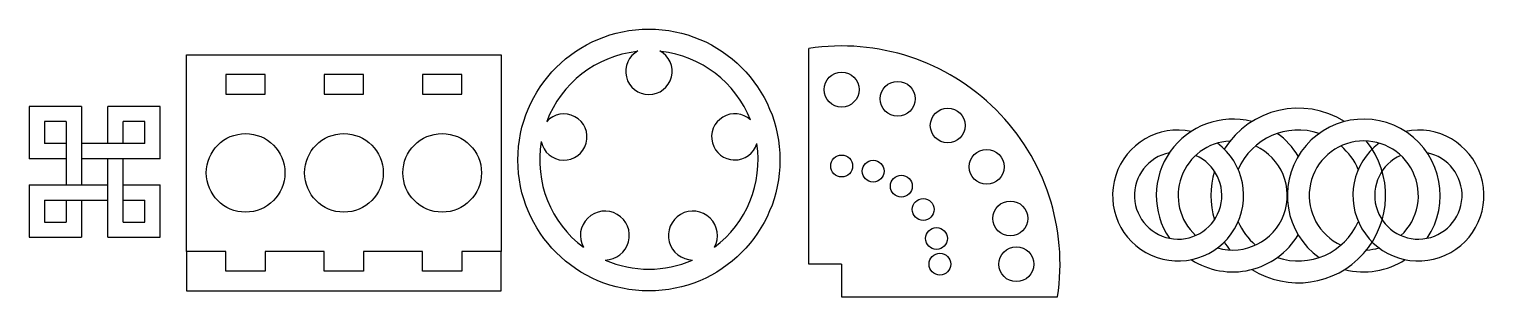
# Model space of a CAD drawing. Header units: inches. Extents: x 128 to 794, y 135 to 258.
import ezdxf

# ---------------------------------------------------------------- set-up
doc = ezdxf.new("R2010")
doc.units = ezdxf.units.IN
doc.header["$MEASUREMENT"] = 0

msp = doc.modelspace()

# ---------------------------------------------------------------- linework, layer by layer
for p, q in [((484.95, 149.81), (484.95, 248.68)), ((200.06, 155.66), (200.06, 245.66)), ((200.06, 245.66), (344.06, 245.66)), ((344.06, 245.66), (344.06, 155.66)), ((227.06, 236.66), (218.06, 236.66)), ((218.06, 236.66), (218.06, 227.66)), ((236.06, 236.66), (227.06, 236.66)), ((236.06, 227.66), (236.06, 236.66)), ((272.06, 236.66), (263.06, 236.66)), ((263.06, 236.66), (263.06, 227.66)), ((281.06, 236.66), (272.06, 236.66)), ((281.06, 227.66), (281.06, 236.66)), ((317.06, 236.66), (308.06, 236.66)), ((308.06, 236.66), (308.06, 227.66)), ((326.06, 236.66), (317.06, 236.66)), ((326.06, 227.66), (326.06, 236.66)), ((218.06, 227.66), (236.06, 227.66)), ((263.06, 227.66), (281.06, 227.66)), ((308.06, 227.66), (326.06, 227.66)), ((127.92, 222.13), (127.92, 198.13)), ((151.92, 222.13), (127.92, 222.13)), ((151.92, 222.13), (151.92, 186.13)), ((187.92, 222.13), (163.92, 222.13)), ((163.92, 205.13), (163.92, 222.13)), ((187.92, 198.13), (187.92, 222.13)), ((134.92, 215.13), (134.92, 205.13)), ((144.92, 215.13), (134.92, 215.13)), ((144.92, 215.13), (144.92, 186.13)), ((180.92, 215.13), (170.92, 215.13)), ((170.92, 205.13), (170.92, 215.13)), ((180.92, 205.13), (180.92, 215.13)), ((144.92, 205.13), (134.92, 205.13)), ((180.92, 205.13), (151.92, 205.13)), ((144.92, 198.13), (127.92, 198.13)), ((187.92, 198.13), (151.92, 198.13)), ((163.92, 162.13), (163.92, 198.13)), ((170.92, 169.13), (170.92, 198.13)), ((451.71, 197.54), (451.71, 197.62)), ((127.92, 186.13), (163.92, 186.13)), ((127.92, 186.13), (127.92, 162.13)), ((170.92, 186.13), (187.92, 186.13)), ((187.92, 162.13), (187.92, 186.13)), ((134.92, 179.13), (163.92, 179.13)), ((134.92, 179.13), (134.92, 169.13)), ((144.92, 179.13), (144.92, 169.13)), ((151.92, 179.13), (151.92, 162.13)), ((170.92, 179.13), (180.92, 179.13)), ((180.92, 169.13), (180.92, 179.13)), ((134.92, 169.13), (144.92, 169.13)), ((170.92, 169.13), (180.92, 169.13)), ((127.92, 162.13), (151.92, 162.13)), ((163.92, 162.13), (187.92, 162.13)), ((218.06, 155.66), (200.06, 155.66)), ((200.06, 155.66), (200.06, 137.66)), ((218.06, 146.66), (218.06, 155.66)), ((263.06, 155.66), (236.06, 155.66)), ((236.06, 155.66), (236.06, 146.66)), ((263.06, 146.66), (263.06, 155.66)), ((308.06, 155.66), (281.06, 155.66)), ((281.06, 155.66), (281.06, 146.66)), ((308.06, 146.66), (308.06, 155.66)), ((344.06, 155.66), (326.06, 155.66)), ((326.06, 155.66), (326.06, 146.66)), ((344.06, 137.66), (344.06, 155.66)), ((236.06, 146.66), (218.06, 146.66)), ((281.06, 146.66), (263.06, 146.66)), ((326.06, 146.66), (308.06, 146.66)), ((499.95, 149.81), (484.95, 149.81)), ((499.95, 149.81), (499.95, 134.81)), ((200.06, 137.66), (344.06, 137.66)), ((499.95, 134.81), (598.82, 134.81))]:
    msp.add_line(p, q)
for centre, radius in [((411.71, 197.54), 60), ((499.95, 229.81), 8), ((525.61, 225.59), 8), ((548.55, 213.36), 8), ((227.06, 191.66), 18), ((272.06, 191.66), 18), ((317.06, 191.66), 18), ((566.36, 194.42), 8), ((499.95, 194.81), 5), ((514.38, 192.43), 5), ((527.29, 185.55), 5), ((537.31, 174.9), 5), ((577.16, 170.76), 8), ((543.38, 161.6), 5), ((544.95, 149.81), 5), ((579.95, 149.81), 8)]:
    msp.add_circle(centre, radius)
for centre, radius, start, end in [((411.71, 197.54), 50, 96.35966, 159.4209), ((411.71, 238.16), 10.63, 118.07249, 61.92751), ((411.71, 197.54), 50, 21.55687, 83.64034), ((499.95, 149.81), 100, 351.37307, 98.62693), ((709.01, 181.28), 40, 57.91005, 147.84279), ((372.8, 208.06), 10.59, 191.48981, 138.24651), ((451.01, 208.14), 10.59, 47.19787, 342.98593), ((679.01, 181.28), 35, 75.52249, 214.04773), ((739.01, 181.28), 35, 325.95227, 234.31467), ((654.01, 181.28), 30, 78.46304, 53.1301), ((709.01, 181.28), 30, 71.37067, 156.44354), ((679.01, 181.28), 35, 31.00272, 54.31467), ((764.01, 181.28), 30, 126.8699, 101.53696), ((411.71, 197.54), 50, 170.31542, 233.1301), ((411.71, 197.54), 50, 306.8699, 8.62693), ((654.01, 181.28), 20, 101.53696, 66.42182), ((679.01, 181.28), 25, 92.86598, 227.15636), ((679.01, 181.28), 25, 253.7398, 65.37568), ((709.01, 181.28), 40, 237.91005, 38.62483), ((739.01, 181.28), 25, 312.84364, 245.37568), ((709.01, 181.28), 30, 23.55646, 49.24864), ((764.01, 181.28), 20, 113.57818, 78.46304), ((450.44, 207.54), 10, 270, 277.29723), ((709.01, 181.28), 40, 163.78637, 196.21363), ((391.55, 162.93), 11.22, 270.81863, 208.7333), ((431.87, 162.93), 11.22, 331.2667, 269.18137), ((709.01, 181.28), 30, 203.55646, 229.24864), ((709.01, 181.28), 30, 251.37067, 336.44354), ((679.01, 181.28), 35, 237.12165, 328.99728), ((709.01, 181.28), 40, 212.15721, 218.62483), ((739.01, 181.28), 25, 272.86598, 286.2602), ((411.71, 197.54), 50, 246.42182, 293.57818), ((739.01, 181.28), 35, 255.52249, 302.87835)]:
    msp.add_arc(centre, radius, start, end)

doc.saveas('drawing.dxf')
